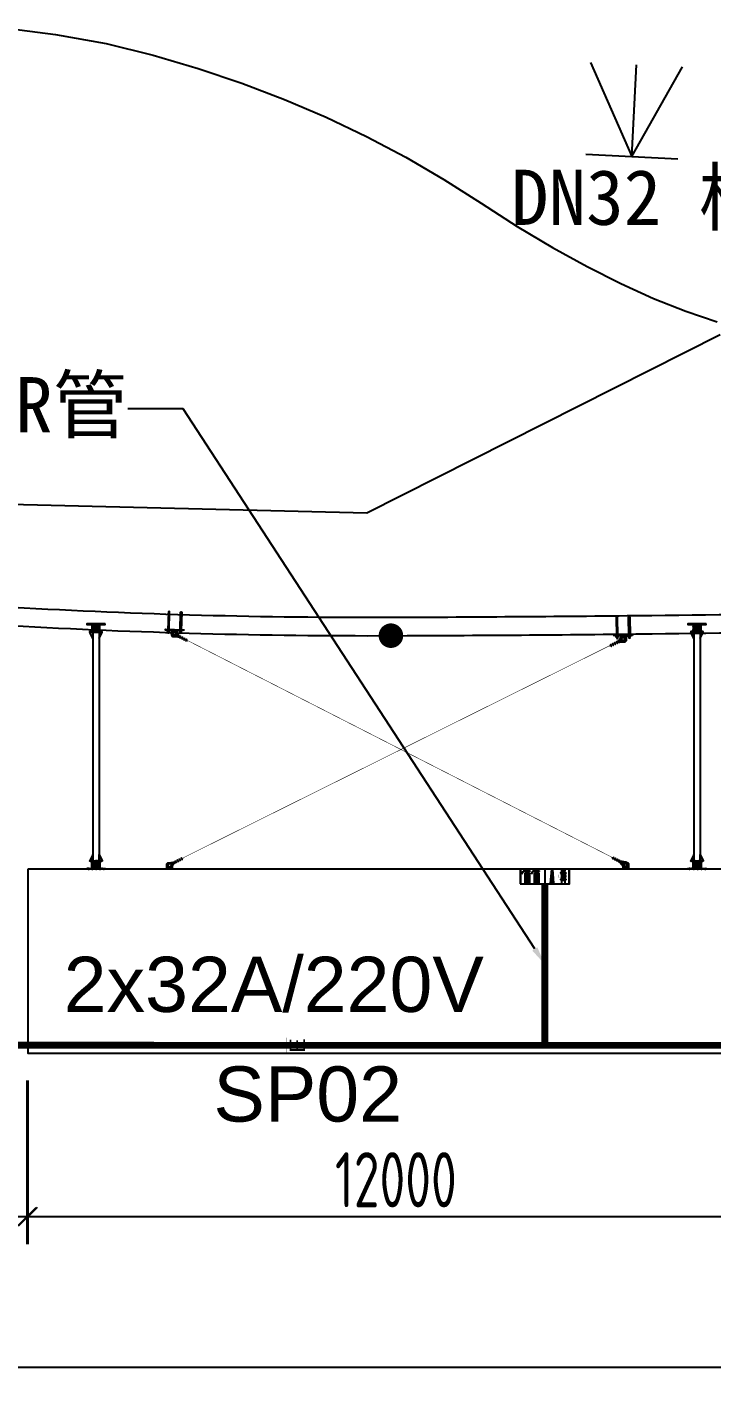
# Model space of a CAD drawing. Header units: millimetres. Extents: x 4 to 2106212, y -117026 to 198097.
# Drawn here: x 964373 to 975529, y -85319 to -63018 of the extents above; entities that cross this region are included whole.
import ezdxf
from ezdxf import colors
from ezdxf.entities.mleader import LeaderData, LeaderLine
from ezdxf.enums import TextEntityAlignment as Align
from ezdxf.math import Vec2, Vec3

# ---------------------------------------------------------------- set-up
doc = ezdxf.new("R2010")
doc.units = ezdxf.units.MM
for name, pattern in [('CENTER', [0.6, 0.375, -0.075, 0.075, -0.075]), ('DASHDOT2', [12.7, 6.35, -3.175, 0, -3.175]), ('DASHED2', [0.375, 0.25, -0.125])]:
    doc.linetypes.add(name, pattern=pattern)
for name, color, linetype in [('0 @ 1', 7, 'Continuous'), ('BS-Annectent', 115, 'Continuous'), ('HR-dimension', 9, 'Continuous'), ('HR-pontoon', 161, 'Continuous'), ('STEEL', 34, 'Continuous'), ('水电箱', 40, 'Continuous'), ('消防箱', 112, 'Continuous'), ('粗实线', 7, 'Continuous'), ('给水管', 80, 'Continuous')]:
    doc.layers.add(name, color=color, linetype=linetype)
doc.layers.add('扣板', color=7, linetype='Continuous', lineweight=9)
doc.layers.add('文本', color=3, linetype='Continuous', lineweight=13)
doc.styles.add('Arial', font='arial.ttf')
doc.styles.add('hztxt', font='ros1.shx', dxfattribs={"width": 0.8, "bigfont": 'hztxt.shx'})
doc.styles.get("Standard").update_dxf_attribs({"font": 'arial.ttf'})
doc.linetypes.add('10422', pattern='A,2,[150,AAA.SHX,S=1,R=0,X=0,Y=1],2,[177,AAA.SHX,S=1,R=0,X=0,Y=0.8],1e-09', length=4)
doc.linetypes.add('444', pattern='A,4.5,[145,AAA.SHX,S=1,R=0,X=0,Y=1],4.5,-0.5,[146,AAA.SHX,S=1,R=0,X=0,Y=0],-0.5', length=10)
doc.dimstyles.new('DIM-300', dxfattribs={"dimscale": 300, "dimtxt": 3, "dimasz": 1, "dimexe": 1.5, "dimexo": 1.5, "dimgap": 0.5, "dimtad": 1, "dimdec": 0, "dimzin": 0, "dimdsep": 46, "dimtxsty": 'hztxt', "dimblk": 'OBLIQUE', "dimcen": 0, "dimdle": 1.5, "dimclrd": 9, "dimclre": 9, "dimclrt": 6, "dimadec": 0, "dimazin": 0, "dimtfac": 1, "dimtdec": 0, "dimtix": 1, "dimtofl": 0, "dimtmove": 2, "dimatfit": 0, "dimfxl": 5, "dimtolj": 1, "dimtzin": 0, "dimarcsym": 0})
pattern_1 = [(40.81217054, (-573818.8873, 176698.6793), (-1.452584633, 1.682112997), []), (130.81217054, (-573818.8873, 176698.6793), (-4.5872822625, 1.911641361), [5.55625, -3.33375])]
pattern_2 = [(40.81217054, (-578777.1463, 176555.198), (-1.452584633, 1.682112997), []), (130.81217054, (-578777.1463, 176555.198), (-4.5872822625, 1.911641361), [5.55625, -3.33375])]
pattern_3 = [(225, (43212.285, 45564.743), (4.49012806, -4.49012806), []), (225, (43207.795, 45564.743), (4.49012806, -4.49012806), [7.9375, -1.5875, 0, -1.5875])]
pattern_4 = [(225, (-344287.005, -129412.7357), (4.49012806, -4.49012806), []), (225, (-344291.495, -129412.7357), (4.49012806, -4.49012806), [7.9375, -1.5875, 0, -1.5875])]

# ---------------------------------------------------------------- blocks, each defined once
blk = doc.blocks.new('_Oblique')
at = {"color": 0, "linetype": 'ByBlock', "lineweight": -2}
blk.add_line((-0.5, -0.5), (0.5, 0.5), dxfattribs=at)
blk = doc.blocks.new('*D2063')
at = {"color": 9, "lineweight": -2, "transparency": 16777216}
for p, q in [((954366, -80197), (954366, -82864)), ((964366, -80197), (964366, -82864)), ((953916, -82414), (964816, -82414))]:
    blk.add_line(p, q, dxfattribs=at)
at = {"layer": 'Defpoints', "color": 0, "transparency": 16777216}
for p in [(954366, -79747), (964366, -79747), (964366, -82414)]:
    blk.add_point(p, dxfattribs=at)
at = {"color": 9, "lineweight": -2, "transparency": 16777216, "xscale": 300, "yscale": 300, "zscale": 300, "rotation": 180}
blk.add_blockref('_Oblique', (954366, -82414), dxfattribs=at)
at = {"color": 9, "lineweight": -2, "transparency": 16777216, "xscale": 300, "yscale": 300, "zscale": 300}
blk.add_blockref('_Oblique', (964366, -82414), dxfattribs=at)
at = {"color": 6, "transparency": 16777216, "insert": (959366, -81814), "char_height": 900, "attachment_point": 5, "style": 'hztxt'}
blk.add_mtext('\\A1;10000', dxfattribs=at)
blk = doc.blocks.new('*D2064')
at = {"color": 9, "lineweight": -2, "transparency": 16777216}
for p, q in [((964381, -80197), (964381, -82864)), ((976381, -80197), (976381, -82864)), ((963931, -82414), (976831, -82414))]:
    blk.add_line(p, q, dxfattribs=at)
at = {"layer": 'Defpoints', "color": 0, "transparency": 16777216}
for p in [(964381, -79747), (976381, -79747), (976381, -82414)]:
    blk.add_point(p, dxfattribs=at)
at = {"color": 9, "lineweight": -2, "transparency": 16777216, "xscale": 300, "yscale": 300, "zscale": 300, "rotation": 180}
blk.add_blockref('_Oblique', (964381, -82414), dxfattribs=at)
at = {"color": 9, "lineweight": -2, "transparency": 16777216, "xscale": 300, "yscale": 300, "zscale": 300}
blk.add_blockref('_Oblique', (976381, -82414), dxfattribs=at)
at = {"color": 6, "transparency": 16777216, "insert": (970381, -81814), "char_height": 900, "attachment_point": 5, "style": 'hztxt'}
blk.add_mtext('\\A1;12000', dxfattribs=at)
blk = doc.blocks.new('*D2059')
at = {"color": 9, "lineweight": -2, "transparency": 16777216}
for p, q in [((918321, -80197), (918321, -85319)), ((988396, -80197), (988396, -85319)), ((917871, -84869), (988846, -84869))]:
    blk.add_line(p, q, dxfattribs=at)
at = {"layer": 'Defpoints', "color": 0, "transparency": 16777216}
for p in [(918321, -79747), (988396, -79747), (988396, -84869)]:
    blk.add_point(p, dxfattribs=at)
at = {"color": 9, "lineweight": -2, "transparency": 16777216, "xscale": 300, "yscale": 300, "zscale": 300, "rotation": 180}
blk.add_blockref('_Oblique', (918321, -84869), dxfattribs=at)
at = {"color": 9, "lineweight": -2, "transparency": 16777216, "xscale": 300, "yscale": 300, "zscale": 300}
blk.add_blockref('_Oblique', (988396, -84869), dxfattribs=at)
at = {"color": 6, "transparency": 16777216, "insert": (953358, -84269), "char_height": 900, "attachment_point": 5, "style": 'hztxt'}
blk.add_mtext('\\A1;70075', dxfattribs=at)
blk = doc.blocks.new('支座')
at = {"layer": '扣板', "color": 7}
blk.add_line((13512, 4747, 0), (13512, 5047, 0), dxfattribs=at)
at = {"layer": '扣板', "color": 7, "elevation": 0}
for points in [[(13512, 4747), (13512, 5047), (13520, 5047), (13520, 4747)], [(13600, 4947), (13620, 4927), (13620, 4867), (13600, 4847), (13520, 4847), (13520, 4947)], [(13560, 4932), (13520, 4932), (13520, 4922), (13560, 4922)], [(13560, 4862), (13520, 4862), (13520, 4872), (13560, 4872)]]:
    blk.add_lwpolyline(points, close=True, dxfattribs=at)
at = {"layer": '扣板', "color": 7}
blk.add_circle((13575, 4897, 0), 25, dxfattribs=at)
blk = doc.blocks.new('A$C97f6d51a')
at = {"color": 1, "linetype": 'DASHDOT2'}
blk.add_line((0, 313), (0, -47), dxfattribs=at)
at = {"layer": 'BS-Annectent'}
for p, q in [((-9, 282), (-9, 282)), ((-9, 281), (-9, 282)), ((-9, 282), (-9, 282)), ((-9, 279), (-8, 279)), ((-8, 278), (-9, 279)), ((-9, 279), (-8, 278)), ((-9, 275), (-7, 276)), ((-6, 274), (-9, 275)), ((-9, 275), (-7, 275)), ((-9, 272), (-6, 274)), ((-6, 270), (-9, 272)), ((-9, 272), (-4, 272)), ((-9, 269), (9, 268)), ((-9, 266), (9, 265)), ((-9, 263), (9, 262)), ((-9, 260), (9, 258)), ((-9, 257), (9, 255)), ((-9, 253), (9, 252)), ((-9, 250), (9, 249)), ((-9, 247), (9, 246)), ((-9, 244), (9, 243)), ((-9, 241), (9, 240)), ((-9, 238), (9, 236)), ((-9, 235), (9, 233)), ((-9, 231), (9, 230)), ((-9, 228), (9, 227)), ((-9, 225), (9, 224)), ((-6, 274), (-6, 274)), ((-6, 274), (-6, 274)), ((-6, 274), (-6, 274)), ((-6, 274), (-6, 274)), ((-6, 274), (-6, 274)), ((6, 270), (-6, 270)), ((4, 271), (9, 271)), ((6, 273), (5, 273)), ((6, 273), (5, 273)), ((6, 273), (9, 274)), ((6, 274), (9, 274)), ((9, 271), (6, 273)), ((6, 270), (9, 271)), ((7, 276), (9, 277)), ((9, 274), (7, 275)), ((9, 277), (8, 278)), ((8, 277), (9, 277)), ((9, 280), (9, 281)), ((9, 280), (9, 280)), ((9, 280), (9, 280)), ((-10, 6), (9, 4)), ((-10, 2), (-6, 4)), ((-6, 1), (-10, 2)), ((-10, 2), (9, 1)), ((-9, 222), (9, 221)), ((-9, 219), (9, 218)), ((-9, 216), (9, 215)), ((-9, 213), (9, 211)), ((-9, 209), (9, 208)), ((-9, 206), (9, 205)), ((-9, 203), (9, 202)), ((-9, 200), (9, 199)), ((-9, 197), (9, 196)), ((-9, 194), (9, 193)), ((-9, 191), (9, 189)), ((-9, 188), (9, 186)), ((-9, 184), (9, 183)), ((-9, 181), (9, 180)), ((-9, 178), (9, 177)), ((-9, 175), (9, 174)), ((-9, 172), (9, 171)), ((-9, 169), (9, 167)), ((-9, 166), (9, 164)), ((-9, 162), (9, 161)), ((-9, 159), (9, 158)), ((-9, 156), (9, 155)), ((-9, 153), (9, 152)), ((-9, 150), (9, 149)), ((-9, 147), (9, 146)), ((-9, 144), (9, 142)), ((-9, 140), (9, 139)), ((-9, 137), (9, 136)), ((-9, 134), (9, 133)), ((-9, 131), (9, 130)), ((-9, 128), (9, 127)), ((-9, 125), (9, 124)), ((-9, 122), (9, 120)), ((-9, 119), (9, 117)), ((-9, 115), (9, 114)), ((-9, 112), (9, 111)), ((-9, 109), (9, 108)), ((-9, 106), (9, 105)), ((-9, 103), (9, 102)), ((-9, 100), (9, 98)), ((-9, 97), (9, 95)), ((-9, 93), (9, 92)), ((-9, 90), (9, 89)), ((-9, 87), (9, 86)), ((-9, 84), (9, 83)), ((-9, 81), (9, 80)), ((-9, 78), (9, 76)), ((-9, 75), (9, 73)), ((-9, 71), (9, 70)), ((-9, 68), (9, 67)), ((-9, 65), (9, 64)), ((-9, 62), (9, 61)), ((-9, 59), (9, 58)), ((-9, 56), (9, 55)), ((-9, 53), (9, 51)), ((-9, 49), (9, 48)), ((-9, 46), (9, 45)), ((-9, 43), (9, 42)), ((-9, 40), (9, 39)), ((-9, 37), (9, 36)), ((-9, 34), (9, 33)), ((-9, 31), (9, 29)), ((-9, 28), (9, 26)), ((-9, 24), (9, 23)), ((-9, 21), (9, 20)), ((-9, 18), (9, 17)), ((-9, 15), (9, 14)), ((-9, 12), (9, 11)), ((-9, 9), (9, 7)), ((-8, 0), (-6, 1)), ((6, 147), (-6, 148)), ((6, 116), (-6, 117)), ((6, 3), (-6, 4)), ((2, 0), (-6, 1)), ((6, 147), (9, 149)), ((9, 1), (6, 3)), ((7, 0), (9, 1)), ((-16, -24), (-16, -11)), ((12, -9), (-12, -9)), ((12, -27), (-12, -27)), ((-9, -29), (-6, -28)), ((-6, -31), (-9, -29)), ((9, -30), (-9, -29)), ((-9, -32), (-6, -31)), ((-6, -34), (-9, -32)), ((9, -33), (-9, -32)), ((-9, -35), (-6, -34)), ((-6, -37), (-9, -35)), ((9, -37), (-9, -35)), ((-9, -38), (-6, -37)), ((-6, -40), (-9, -38)), ((9, -40), (-9, -38)), ((-8, -24), (-8, -11)), ((-6, -28), (-8, -27)), ((-7, -40), (-7, -43)), ((6, -29), (-6, -28)), ((6, -29), (-6, -28)), ((6, -32), (-6, -31)), ((6, -32), (-6, -31)), ((6, -35), (-6, -34)), ((6, -38), (-6, -37)), ((6, -38), (-6, -37)), ((6, -41), (-6, -40)), ((-5, -44), (5, -44)), ((-4, -40), (-4, -43)), ((-2, -9), (0, -4)), ((9, -27), (-1, -27)), ((0, -9), (2, -4)), ((4, -41), (4, -43)), ((6, -29), (9, -27)), ((9, -30), (6, -29)), ((6, -32), (9, -30)), ((9, -33), (6, -32)), ((6, -35), (9, -33)), ((9, -37), (6, -35)), ((6, -38), (9, -37)), ((9, -40), (6, -38)), ((6, -41), (9, -40)), ((7, -41), (7, -43)), ((8, -24), (8, -11)), ((9, -27), (8, -27)), ((16, -24), (16, -11))]:
    blk.add_line(p, q, dxfattribs=at)
blk.add_lwpolyline([(10, 0), (10, 300), (0, 306), (-10, 300), (-10, 0)], dxfattribs=at)
for points in [[(-19, -4), (-19, 0), (19, 0), (19, -4)], [(-15, -9), (15, -9), (15, -4), (-15, -4)]]:
    blk.add_lwpolyline(points, close=True, dxfattribs=at)
for points in [[(16, -11, 0.612824), (8, -11, 0.305874), (-8, -11, 0.612824), (-16, -11)], [(16, -24, -0.612824), (8, -24, -0.305874), (-8, -24, -0.612824), (-16, -24)], [(-7, -43, 0.516475), (-4, -43, 0.258238), (4, -43, 0.516475), (7, -43)]]:
    blk.add_lwpolyline(points, format="xyb", dxfattribs=at)
blk = doc.blocks.new('A$Ce460a15a')
at = {"layer": 'STEEL', "color": 22}
for points in [[(12, 150), (12, -150), (0, -150), (0, 150)], [(92, -50), (112, -30), (112, 30), (92, 50), (12, 50), (12, -50)], [(52, 35), (12, 35), (12, 25), (52, 25)], [(52, -35), (12, -35), (12, -25), (52, -25)]]:
    blk.add_lwpolyline(points, close=True, dxfattribs=at)
blk.add_circle((67, 0), 25, dxfattribs=at)
at = {"layer": 'HR-dimension', "xscale": -1, "rotation": 90}
blk.add_blockref('A$C97f6d51a', (12, 100), dxfattribs=at)
at = {"layer": 'HR-dimension', "rotation": 90.00000000000001}
blk.add_blockref('A$C97f6d51a', (12, -100), dxfattribs=at)
blk = doc.blocks.new('*U10')
at = {"color": 7, "linetype": 'Continuous', "lineweight": 15}
for p, q in [((-9, 9), (-10, 8)), ((-10, 8), (-10, 1)), ((-10, 1), (-9, 0)), ((-9, 9), (9, 9)), ((-9, 0), (9, 0)), ((-5, 8), (-5, 1)), ((5, 8), (5, 1)), ((10, 8), (9, 9)), ((9, 0), (10, 1)), ((10, 8), (10, 1))]:
    blk.add_line(p, q, dxfattribs=at)
for centre, start, end in [((0, -8), 72.4233, 107.5767), ((0, 17), 252.4233, 287.5767)]:
    blk.add_arc(centre, 17.2, start, end, dxfattribs=at)
for points, knots in [([(-10, 8), (-10, 9), (-9, 9), (-8, 9), (-7, 9), (-6, 9), (-6, 9), (-5, 8)], [0, 0, 0, 0, 0.264534, 0.399289, 0.53507, 0.765405, 1, 1, 1, 1]), ([(-5, 1), (-6, 1), (-6, 0), (-7, 0), (-8, 0), (-9, 0), (-10, 1), (-10, 1)], [0, 0, 0, 0, 0.264534, 0.399289, 0.53507, 0.765405, 1, 1, 1, 1]), ([(5, 8), (6, 9), (6, 9), (7, 9), (8, 9), (9, 9), (10, 9), (10, 8)], [0, 0, 0, 0, 0.264536, 0.399814, 0.535067, 0.765403, 1, 1, 1, 1]), ([(10, 1), (10, 1), (9, 0), (8, 0), (7, 0), (6, 0), (6, 1), (5, 1)], [0, 0, 0, 0, 0.264536, 0.399814, 0.535067, 0.765403, 1, 1, 1, 1])]:
    blk.add_open_spline(points, degree=3, knots=knots, dxfattribs=at)
blk = doc.blocks.new('A$C72EA2C7E')
blk.add_line((-8, -6), (8, -6))
at = {"color": 7, "linetype": 'Continuous', "lineweight": 15}
for p, q in [((-5, -40), (-5, -6)), ((-4, -41), (-5, -40)), ((5, -40), (-5, -40)), ((-4, -41), (5, -41)), ((5, -6), (5, -40)), ((5, -40), (5, -41))]:
    blk.add_line(p, q, dxfattribs=at)
at = {"color": 7, "linetype": 'Continuous', "lineweight": 0}
for p, q in [((-4, -41), (-4, -6)), ((5, -41), (5, -6))]:
    blk.add_line(p, q, dxfattribs=at)
blk.add_arc((0, -8), 8, 17.4862, 162.5138)
at = {"extrusion": (0, 0, -1), "xscale": 0.9999974999999999, "yscale": 0.9999974999999999, "zscale": -0.9999974999999999}
blk.add_blockref('*U10', (0, -39), dxfattribs=at)
blk = doc.blocks.new('*U1976')
h = blk.add_hatch(color=1)
h.dxf.hatch_style = 1
h.paths.add_polyline_path([(3382, 2191), (3473, 2218, 1.447528), (3428, 2281), (3373, 2204)])
h.paths.add_polyline_path([(3389, 2205), (3388, 2206), (3398, 2220), (3395, 2222), (3434, 2277, -1.452111), (3471, 2226), (3406, 2207), (3405, 2210)], flags=16)
h = blk.add_hatch()
h.set_pattern_fill('ANSI38', color=253, scale=0.7, angle=-4.1878)
h.set_pattern_definition(pattern_2)
h.paths.add_polyline_path([(3404, 2213), (3406, 2207), (3471, 2226, 1.452111), (3434, 2277), (3395, 2222), (3398, 2220), (3401, 2218), (3440, 2273, -1.452111), (3469, 2232)])
h = blk.add_hatch(color=1)
h.dxf.hatch_style = 1
h.paths.add_polyline_path([(-3373, -2204), (-3429, -2283, -1.406258), (-3473, -2218), (-3382, -2191)])
h.paths.add_polyline_path([(-3405, -2210), (-3406, -2207), (-3471, -2226, 1.406258), (-3435, -2278), (-3395, -2222), (-3388, -2205)], flags=16)
h = blk.add_hatch()
h.set_pattern_fill('ANSI38', color=253, scale=0.7, angle=-4.1878)
h.set_pattern_definition(pattern_1)
h.paths.add_polyline_path([(-3401, -2218), (-3395, -2222), (-3434, -2277, -1.452111), (-3471, -2226), (-3406, -2207), (-3405, -2210), (-3404, -2213), (-3469, -2232, 1.452111), (-3440, -2273)])
at = {"color": 1, "linetype": 'DASHED2'}
blk.add_line((3483, 2289), (3493, 2274), dxfattribs=at)
blk.add_line((3379, 2205), (3379, 2195))
at = {"color": 1}
for points in [[(3382, 2191), (3473, 2218, 1.447528), (3428, 2281), (3373, 2204)], [(3398, 2220), (3388, 2206), (3389, 2205), (3405, 2210), (3406, 2207), (3471, 2226, 1.452111), (3434, 2277), (3395, 2222)], [(-3373, -2204), (-3428, -2281, -1.447528), (-3473, -2218), (-3382, -2191)], [(-3405, -2210), (-3389, -2205), (-3388, -2206), (-3398, -2220), (-3395, -2222), (-3434, -2277, -1.452111), (-3471, -2226), (-3406, -2207)]]:
    blk.add_lwpolyline(points, format="xyb", close=True, dxfattribs=at)
for points in [[(3379, 2195), (3472, 2222, 1.449849), (3431, 2279), (3379, 2205)], [(3406, 2207), (3471, 2226, 1.452111), (3434, 2277), (3395, 2222)], [(3406, 2207), (3471, 2226, 1.452111), (3434, 2277), (3395, 2222)], [(-3376, -2200), (-3431, -2279, -1.449849), (-3472, -2222), (-3384, -2197)], [(-3395, -2222), (-3434, -2277, -1.452111), (-3471, -2226), (-3406, -2207)], [(-3395, -2222), (-3434, -2277, -1.452111), (-3471, -2226), (-3406, -2207)]]:
    blk.add_lwpolyline(points, format="xyb")
for points in [[(3401, 2218), (3440, 2273, -1.452111), (3469, 2232), (3404, 2213), (3406, 2207), (3471, 2226, 1.452111), (3434, 2277), (3395, 2222)], [(-3404, -2213), (-3469, -2232, 1.452111), (-3440, -2273), (-3401, -2218), (-3395, -2222), (-3434, -2277, -1.452111), (-3471, -2226), (-3406, -2207)]]:
    blk.add_lwpolyline(points, format="xyb", close=True)
at = {"color": 252}
for points in [[(3401, 2218), (3440, 2273, -1.452111), (3469, 2232), (3404, 2213), (3406, 2207), (3471, 2226, 1.452111), (3434, 2277), (3395, 2222)], [(-3404, -2213), (-3469, -2232, 1.452111), (-3440, -2273), (-3401, -2218), (-3395, -2222), (-3434, -2277, -1.452111), (-3471, -2226), (-3406, -2207)]]:
    blk.add_lwpolyline(points, format="xyb", close=True, dxfattribs=at)
at = {"color": 1, "const_width": 8.4}
for points in [[(3380, 2206), (-3393, -2203)], [(3386, 2200), (3251, 2112)], [(-3388, -2209), (-3246, -2117)]]:
    blk.add_lwpolyline(points, dxfattribs=at)
at = {"xscale": 0.6999999999999998, "yscale": 0.6999999999999998, "zscale": 0.6999999999999998, "rotation": 213.1298866380289}
for p in [(3284, 2123), (3315, 2143), (3345, 2163), (3376, 2183), (-3360, -2201), (-3329, -2181), (-3299, -2161), (-3267, -2141)]:
    blk.add_blockref('A$C72EA2C7E', p, dxfattribs=at)
blk = doc.blocks.new('*U1977')
at = {"color": 0, "linetype": 'ByBlock', "lineweight": -2, "transparency": 16777216}
blk.add_blockref('*U1976', (0, 0), dxfattribs=at)
blk = doc.blocks.new('*U1988')
h = blk.add_hatch(color=1)
h.dxf.hatch_style = 1
h.paths.add_polyline_path([(3382, 2191), (3473, 2218, 1.447528), (3428, 2281), (3373, 2204)])
h.paths.add_polyline_path([(3389, 2205), (3388, 2206), (3398, 2220), (3395, 2222), (3434, 2277, -1.452111), (3471, 2226), (3406, 2207), (3405, 2210)], flags=16)
h = blk.add_hatch()
h.set_pattern_fill('ANSI38', color=253, scale=0.7, angle=-4.1878)
h.set_pattern_definition(pattern_2)
h.paths.add_polyline_path([(3404, 2213), (3406, 2207), (3471, 2226, 1.452111), (3434, 2277), (3395, 2222), (3398, 2220), (3401, 2218), (3440, 2273, -1.452111), (3469, 2232)])
h = blk.add_hatch(color=1)
h.dxf.hatch_style = 1
h.paths.add_polyline_path([(-3373, -2204), (-3429, -2283, -1.406258), (-3473, -2218), (-3382, -2191)])
h.paths.add_polyline_path([(-3405, -2210), (-3406, -2207), (-3471, -2226, 1.406258), (-3435, -2278), (-3395, -2222), (-3388, -2205)], flags=16)
h = blk.add_hatch()
h.set_pattern_fill('ANSI38', color=253, scale=0.7, angle=-4.1878)
h.set_pattern_definition(pattern_1)
h.paths.add_polyline_path([(-3401, -2218), (-3395, -2222), (-3434, -2277, -1.452111), (-3471, -2226), (-3406, -2207), (-3405, -2210), (-3404, -2213), (-3469, -2232, 1.452111), (-3440, -2273)])
at = {"color": 1, "linetype": 'DASHED2'}
blk.add_line((3483, 2289), (3493, 2274), dxfattribs=at)
blk.add_line((3379, 2205), (3379, 2195))
at = {"color": 1}
for points in [[(3382, 2191), (3473, 2218, 1.447528), (3428, 2281), (3373, 2204)], [(3398, 2220), (3388, 2206), (3389, 2205), (3405, 2210), (3406, 2207), (3471, 2226, 1.452111), (3434, 2277), (3395, 2222)], [(-3373, -2204), (-3428, -2281, -1.447528), (-3473, -2218), (-3382, -2191)], [(-3405, -2210), (-3389, -2205), (-3388, -2206), (-3398, -2220), (-3395, -2222), (-3434, -2277, -1.452111), (-3471, -2226), (-3406, -2207)]]:
    blk.add_lwpolyline(points, format="xyb", close=True, dxfattribs=at)
for points in [[(3379, 2195), (3472, 2222, 1.449849), (3431, 2279), (3379, 2205)], [(3406, 2207), (3471, 2226, 1.452111), (3434, 2277), (3395, 2222)], [(3406, 2207), (3471, 2226, 1.452111), (3434, 2277), (3395, 2222)], [(-3376, -2200), (-3431, -2279, -1.449849), (-3472, -2222), (-3384, -2197)], [(-3395, -2222), (-3434, -2277, -1.452111), (-3471, -2226), (-3406, -2207)], [(-3395, -2222), (-3434, -2277, -1.452111), (-3471, -2226), (-3406, -2207)]]:
    blk.add_lwpolyline(points, format="xyb")
for points in [[(3401, 2218), (3440, 2273, -1.452111), (3469, 2232), (3404, 2213), (3406, 2207), (3471, 2226, 1.452111), (3434, 2277), (3395, 2222)], [(-3404, -2213), (-3469, -2232, 1.452111), (-3440, -2273), (-3401, -2218), (-3395, -2222), (-3434, -2277, -1.452111), (-3471, -2226), (-3406, -2207)]]:
    blk.add_lwpolyline(points, format="xyb", close=True)
at = {"color": 252}
for points in [[(3401, 2218), (3440, 2273, -1.452111), (3469, 2232), (3404, 2213), (3406, 2207), (3471, 2226, 1.452111), (3434, 2277), (3395, 2222)], [(-3404, -2213), (-3469, -2232, 1.452111), (-3440, -2273), (-3401, -2218), (-3395, -2222), (-3434, -2277, -1.452111), (-3471, -2226), (-3406, -2207)]]:
    blk.add_lwpolyline(points, format="xyb", close=True, dxfattribs=at)
at = {"color": 1, "const_width": 8.4}
for points in [[(3380, 2206), (-3393, -2203)], [(3386, 2200), (3251, 2112)], [(-3388, -2209), (-3246, -2117)]]:
    blk.add_lwpolyline(points, dxfattribs=at)
at = {"xscale": 0.6999999999999998, "yscale": 0.6999999999999998, "zscale": 0.6999999999999998, "rotation": 213.1298866380289}
for p in [(3284, 2123), (3315, 2143), (3345, 2163), (3376, 2183), (-3360, -2201), (-3329, -2181), (-3299, -2161), (-3267, -2141)]:
    blk.add_blockref('A$C72EA2C7E', p, dxfattribs=at)
blk = doc.blocks.new('*U1989')
at = {"color": 0, "linetype": 'ByBlock', "lineweight": -2, "transparency": 16777216}
blk.add_blockref('*U1988', (0, 0), dxfattribs=at)
blk = doc.blocks.new('*U2001')
h = blk.add_hatch()
h.set_pattern_fill('ANSI35', color=4, angle=180)
h.set_pattern_definition(pattern_3)
h.paths.add_polyline_path([(24, -89), (36, -89), (36, -67), (24, -67)])
h.paths.add_polyline_path([(24, -31), (36, -31), (36, 11), (24, 11)])
h.paths.add_polyline_path([(-100, 11), (100, 11), (100, 21), (-100, 21)])
h.paths.add_polyline_path([(-36, -31), (-24, -31), (-24, 11), (-36, 11)])
h.paths.add_polyline_path([(-36, -89), (-24, -89), (-24, -67), (-36, -67)])
h = blk.add_hatch()
h.set_pattern_fill('ANSI35', color=4, angle=180)
h.set_pattern_definition(pattern_4)
h.paths.add_polyline_path([(-129, -116), (-150, -116), (-150, -104), (-129, -104)])
h.paths.add_polyline_path([(111, -116), (-111, -116), (-111, -104), (111, -104)])
h.paths.add_polyline_path([(150, -116), (129, -116), (129, -104), (150, -104)])
h.paths.add_polyline_path([(66, -104), (54, -104), (54, -67), (66, -67)])
h.paths.add_polyline_path([(66, -31), (54, -31), (54, -4), (66, -4)])
h.paths.add_polyline_path([(6, -31), (-6, -31), (-6, -4), (6, -4)])
h.paths.add_polyline_path([(6, -104), (-6, -104), (-6, -67), (6, -67)])
h.paths.add_polyline_path([(-54, -104), (-66, -104), (-66, -67), (-54, -67)])
h.paths.add_polyline_path([(-54, -31), (-66, -31), (-66, -4), (-54, -4)])
at = {"color": 4}
for points in [[(100, 11), (-100, 11), (-100, 21), (100, 21), (100, 11)], [(-36, -89), (-36, 11), (-24, 11), (-24, -89), (-36, -89)], [(24, -89), (24, 11), (36, 11), (36, -89), (24, -89)], [(150, -116), (-150, -116), (-150, -104), (150, -104), (150, -116)], [(-66, -104), (-66, -4), (-54, -4), (-54, -104), (-66, -104)], [(-6, -104), (-6, -4), (6, -4), (6, -104), (-6, -104)], [(54, -104), (54, -4), (66, -4), (66, -104), (54, -104)]]:
    blk.add_lwpolyline(points, dxfattribs=at)
at = {"layer": 'Defpoints', "color": 4}
for points in [[(-100, 21), (-50, 21), (-50, 121), (-100, 21)], [(100, 21), (50, 21), (50, 121), (100, 21)]]:
    blk.add_lwpolyline(points, dxfattribs=at)
at = {"layer": 'Defpoints', "color": 4, "linetype": 'CENTER', "ltscale": 2}
for points in [[(-129, -116), (-111, -116), (-111, -104), (-129, -104)], [(-66, -31), (-54, -31), (-54, -67), (-66, -67)], [(-36, -31), (-24, -31), (-24, -67), (-36, -67)], [(-6, -31), (6, -31), (6, -67), (-6, -67)], [(24, -31), (36, -31), (36, -67), (24, -67)], [(54, -31), (66, -31), (66, -67), (54, -67)], [(129, -116), (111, -116), (111, -104), (129, -104)]]:
    blk.add_lwpolyline(points, close=True, dxfattribs=at)
for points in [[(-120, -99), (-120, -111), (-120, -121)], [(-66, -49), (66, -49)], [(-66, -49), (66, -49)], [(120, -99), (120, -111), (120, -121)]]:
    blk.add_lwpolyline(points, dxfattribs=at)
blk = doc.blocks.new('*U1998')
at = {"layer": '粗实线', "color": 0, "linetype": 'ByBlock', "lineweight": -2, "transparency": 16777216}
blk.add_blockref('*U2001', (0, 0), dxfattribs=at)
blk = doc.blocks.new('*U1999')
h = blk.add_hatch()
h.set_pattern_fill('ANSI35', color=4, angle=180)
h.set_pattern_definition(pattern_3)
h.paths.add_polyline_path([(24, -89), (36, -89), (36, -67), (24, -67)])
h.paths.add_polyline_path([(24, -31), (36, -31), (36, 11), (24, 11)])
h.paths.add_polyline_path([(-100, 11), (100, 11), (100, 21), (-100, 21)])
h.paths.add_polyline_path([(-36, -31), (-24, -31), (-24, 11), (-36, 11)])
h.paths.add_polyline_path([(-36, -89), (-24, -89), (-24, -67), (-36, -67)])
h = blk.add_hatch()
h.set_pattern_fill('ANSI35', color=4, angle=180)
h.set_pattern_definition(pattern_4)
h.paths.add_polyline_path([(-129, -116), (-150, -116), (-150, -104), (-129, -104)])
h.paths.add_polyline_path([(111, -116), (-111, -116), (-111, -104), (111, -104)])
h.paths.add_polyline_path([(150, -116), (129, -116), (129, -104), (150, -104)])
h.paths.add_polyline_path([(66, -104), (54, -104), (54, -67), (66, -67)])
h.paths.add_polyline_path([(66, -31), (54, -31), (54, -4), (66, -4)])
h.paths.add_polyline_path([(6, -31), (-6, -31), (-6, -4), (6, -4)])
h.paths.add_polyline_path([(6, -104), (-6, -104), (-6, -67), (6, -67)])
h.paths.add_polyline_path([(-54, -104), (-66, -104), (-66, -67), (-54, -67)])
h.paths.add_polyline_path([(-54, -31), (-66, -31), (-66, -4), (-54, -4)])
at = {"color": 4}
for points in [[(100, 11), (-100, 11), (-100, 21), (100, 21), (100, 11)], [(-36, -89), (-36, 11), (-24, 11), (-24, -89), (-36, -89)], [(24, -89), (24, 11), (36, 11), (36, -89), (24, -89)], [(150, -116), (-150, -116), (-150, -104), (150, -104), (150, -116)], [(-66, -104), (-66, -4), (-54, -4), (-54, -104), (-66, -104)], [(-6, -104), (-6, -4), (6, -4), (6, -104), (-6, -104)], [(54, -104), (54, -4), (66, -4), (66, -104), (54, -104)]]:
    blk.add_lwpolyline(points, dxfattribs=at)
at = {"layer": 'Defpoints', "color": 4}
for points in [[(-100, 21), (-50, 21), (-50, 121), (-100, 21)], [(100, 21), (50, 21), (50, 121), (100, 21)]]:
    blk.add_lwpolyline(points, dxfattribs=at)
at = {"layer": 'Defpoints', "color": 4, "linetype": 'CENTER', "ltscale": 2}
for points in [[(-129, -116), (-111, -116), (-111, -104), (-129, -104)], [(-66, -31), (-54, -31), (-54, -67), (-66, -67)], [(-36, -31), (-24, -31), (-24, -67), (-36, -67)], [(-6, -31), (6, -31), (6, -67), (-6, -67)], [(24, -31), (36, -31), (36, -67), (24, -67)], [(54, -31), (66, -31), (66, -67), (54, -67)], [(129, -116), (111, -116), (111, -104), (129, -104)]]:
    blk.add_lwpolyline(points, close=True, dxfattribs=at)
for points in [[(-120, -99), (-120, -111), (-120, -121)], [(-66, -49), (66, -49)], [(-66, -49), (66, -49)], [(120, -99), (120, -111), (120, -121)]]:
    blk.add_lwpolyline(points, dxfattribs=at)
blk = doc.blocks.new('*U2000')
at = {"layer": '粗实线', "color": 0, "linetype": 'ByBlock', "lineweight": -2, "transparency": 16777216}
blk.add_blockref('*U1999', (0, 0), dxfattribs=at)
blk = doc.blocks.new('*U1973')
at = {"layer": '粗实线', "color": 4}
for points in [[(-50, 1863), (-50, -1863)], [(50, 1863), (50, -1863)]]:
    blk.add_lwpolyline(points, dxfattribs=at)
at = {"layer": '粗实线', "color": 4, "xscale": -1, "rotation": 179.9999997006857}
blk.add_blockref('*U2000', (0, 1884), dxfattribs=at)
at = {"layer": '粗实线', "color": 4, "rotation": 359.9999997006856}
blk.add_blockref('*U1998', (0, -1884), dxfattribs=at)
blk = doc.blocks.new('*U1974')
at = {"color": 0, "linetype": 'ByBlock', "lineweight": -2, "transparency": 16777216}
for p in [(0, 0), (9800, 0), (19600, 0), (29400, 0)]:
    blk.add_blockref('*U1973', p, dxfattribs=at)
blk = doc.blocks.new('jytkjyk')
at = {"layer": '粗实线', "color": 252, "linetype": 'Continuous'}
for p, q in [((500069, 140534, 13000), (500952, 140420, 13000)), ((500952, 140420, 13000), (501777, 140269, 13000)), ((501777, 140269, 13000), (502546, 140082, 13000)), ((502546, 140082, 13000), (503278, 139864, 13000)), ((503278, 139864, 13000), (503991, 139622, 13000)), ((503991, 139622, 13000), (504687, 139357, 13000)), ((504687, 139357, 13000), (505364, 139067, 13000)), ((505364, 139067, 13000), (506022, 138753, 13000)), ((506022, 138753, 13000), (506663, 138416, 13000)), ((506663, 138416, 13000), (507285, 138054, 13000)), ((507285, 138054, 13000), (507890, 137668, 13000)), ((507890, 137668, 13000), (508478, 137288, 13000)), ((508478, 137288, 13000), (509054, 136942, 13000)), ((509054, 136942, 13000), (509617, 136631, 13000)), ((509617, 136631, 13000), (510166, 136354, 13000)), ((510166, 136354, 13000), (510703, 136111, 13000)), ((510703, 136111, 13000), (511226, 135903, 13000)), ((511226, 135903, 13000), (511737, 135729, 13000))]:
    blk.add_line(p, q, dxfattribs=at)
at = {"layer": '粗实线', "color": 252}
for p, q in [((509674, 139962, 100000), (510349, 138427, 100000)), ((510349, 138427, 100000), (510423, 139925, 100000)), ((510349, 138427, 100000), (511172, 139888, 100000)), ((509600, 138464, 100000), (511098, 138390, 100000)), ((506025, 132614), (511789, 135526)), ((494732, 132890), (506025, 132614))]:
    blk.add_line(p, q, dxfattribs=at)
at = {"layer": '粗实线', "color": 252, "linetype": 'Continuous', "const_width": 200, "elevation": 12270, "flags": 128}
blk.add_lwpolyline([(506320, 130617, 1), (506520, 130607, 1)], format="xyb", close=True, dxfattribs=at)
at = {"layer": '粗实线', "color": 252, "linetype": '444'}
for centre, radius, start, end in [((506040, 232273), 101361, 266.72349, 270.21408), ((504192, 726810), 595902, 270.214077, 270.623174), ((506257, 536984), 406065, 270.62317, 271.1187)]:
    blk.add_arc(centre, radius, start, end, dxfattribs=at)
at = {"layer": '粗实线', "color": 252, "linetype": '10422'}
for centre, radius, start, end in [((506040, 232273), 101661, 266.72349, 270.21408), ((506257, 536984), 406365, 270.62317, 271.1187), ((504192, 726810), 596203, 270.214077, 270.623174)]:
    blk.add_arc(centre, radius, start, end, dxfattribs=at)
at = {"rotation": 353.3897754747221}
blk.add_blockref('*U1977', (506507, 128712), dxfattribs=at)
at = {"xscale": -1, "rotation": 5.996360257746147}
blk.add_blockref('*U1989', (506566, 128759), dxfattribs=at)
blk.add_blockref('*U1974', (482011, 128805))
at = {"layer": '0 @ 1', "rotation": 89.99999970068562}
for p in [(507708, 113293, 0), (515148, 113293, 0)]:
    blk.add_blockref('支座', p, dxfattribs=at)
at = {"layer": 'HR-dimension'}
for p, rotation in [((502893, 130711), 268.2457917053568), ((510208, 130625), 270.986401448292)]:
    blk.add_blockref('A$Ce460a15a', p, dxfattribs=dict(at, rotation=rotation))
blk = doc.blocks.new('水电箱A')
at = {"layer": '水电箱', "color": 2, "const_width": 3}
blk.add_lwpolyline([(-30, 210), (270, 210), (270, -210), (-30, -210)], close=True, dxfattribs=at)
at = {"layer": '水电箱', "color": 2}
blk.add_text('E', height=300, dxfattribs=at).set_placement((-24, -153))
blk = doc.blocks.new('*U2066')
at = {"layer": '水电箱'}
h = blk.add_hatch(dxfattribs=at)
h.set_pattern_fill('ANSI31', color=5, scale=96.6791, angle=50.4742, style=0)
h.set_pattern_definition([(44.999999, (-1654.6997, -1774.5766), (-0.34181224, 0.34181223), [])])
h.paths.add_polyline_path([(328, 70), (328, 85), (301, 85), (301, 70)])
h.paths.add_polyline_path([(301, 70), (301, 85), (274, 85), (274, 70)])
at = {"layer": '消防箱', "extrusion": (-6.66979e-17, -1.24072e-06, 1)}
h = blk.add_hatch(color=240, dxfattribs=at)
h.dxf.hatch_style = 1
edge = h.paths.add_edge_path()
edge.add_line((-331, 80), (-300, 80))
edge.add_line((-300, 80), (-300, 92))
edge.add_line((-300, 92), (-331, 92))
edge.add_ellipse((-322, 36), major_axis=(0, 56.9), ratio=0.999994, start_angle=9.5957, end_angle=90.002)
edge.add_ellipse((-297, -4), major_axis=(0, 90.8), ratio=0.999994, start_angle=22.0899, end_angle=63.8382, ccw=False)
h.paths.add_polyline_path([(-276, 108), (-300, 108), (-300, 92), (-276, 92)])
h.paths.add_polyline_path([(-276, 92), (-300, 92), (-300, 80), (-276, 80)])
h.paths.add_polyline_path([(-241, 92), (-276, 92), (-276, 80), (-241, 80)])
h.paths.add_polyline_path([(-276, 80), (-300, 80), (-300, 55), (-276, 55)])
h.paths.add_polyline_path([(-253, 55), (-323, 55), (-323, -102), (-253, -102)])
h = blk.add_hatch(color=240, dxfattribs=at)
h.dxf.hatch_style = 1
edge = h.paths.add_edge_path()
edge.add_line((-176, 80), (-144, 80))
edge.add_line((-144, 80), (-144, 92))
edge.add_line((-144, 92), (-176, 92))
edge.add_ellipse((-166, 36), major_axis=(0, 56.9), ratio=0.999994, start_angle=9.5957, end_angle=90.002)
edge.add_ellipse((-142, -4), major_axis=(0, 90.8), ratio=0.999994, start_angle=22.0899, end_angle=63.8382, ccw=False)
h.paths.add_polyline_path([(-120, 108), (-144, 108), (-144, 92), (-120, 92)])
h.paths.add_polyline_path([(-120, 92), (-144, 92), (-144, 80), (-120, 80)])
h.paths.add_polyline_path([(-85, 92), (-120, 92), (-120, 80), (-85, 80)])
h.paths.add_polyline_path([(-120, 80), (-144, 80), (-144, 55), (-120, 55)])
h.paths.add_polyline_path([(-97, 55), (-167, 55), (-167, -102), (-97, -102)])
for p, q in [((106, 116, 0), (89, -116, 0)), ((126, 116, 0), (106, 116, 0)), ((116, 116, 0), (116, -116, 0)), ((126, 116, 0), (143, -116, 0)), ((143, -116, 0), (89, -116, 0))]:
    blk.add_line(p, q)
at = {"layer": '水电箱', "color": 5}
for p, q in [((258, 66, 0), (258, 58, 0)), ((258, 66, 0), (343, 66, 0)), ((258, 58, 0), (343, 58, 0)), ((258, 57, 0), (258, 49, 0)), ((258, 57, 0), (343, 57, 0)), ((258, 49, 0), (343, 49, 0)), ((259, 57, 0), (259, 58, 0)), ((274, 70, 0), (271, 66, 0)), ((271, 49, 0), (271, -44, 0)), ((271, 3, 0), (331, 3, 0)), ((274, 101, 0), (274, 84, 0)), ((274, 101, 0), (328, 101, 0)), ((274, 85, 0), (274, 70, 0)), ((274, 85, 0), (328, 85, 0)), ((274, 70, 0), (328, 70, 0)), ((328, 101, 0), (328, 84, 0)), ((331, 49, 0), (331, -44, 0)), ((342, 57, 0), (342, 58, 0)), ((343, 66, 0), (343, 58, 0)), ((343, 57, 0), (343, 49, 0)), ((258, -44, 0), (258, -51, 0)), ((258, -44, 0), (343, -44, 0)), ((258, -51, 0), (343, -51, 0)), ((258, -53, 0), (343, -53, 0)), ((258, -53, 0), (258, -61, 0)), ((258, -61, 0), (343, -61, 0)), ((259, -53, 0), (259, -51, 0)), ((274, -65, 0), (271, -61, 0)), ((274, -65, 0), (274, -106, 0)), ((328, -65, 0), (274, -65, 0)), ((328, -65, 0), (331, -61, 0)), ((328, -65, 0), (328, -106, 0)), ((342, -53, 0), (342, -51, 0)), ((343, -44, 0), (343, -51, 0)), ((343, -53, 0), (343, -61, 0))]:
    blk.add_line(p, q, dxfattribs=at)
at = {"layer": '水电箱', "color": 5, "const_width": 2.47, "elevation": 0}
for points in [[(228, 29), (228, -21)], [(230, 27), (230, -22)], [(265, 49), (263, 39)], [(337, 49), (338, 39)], [(264, -34), (264, -44)], [(274, -106), (328, -106)], [(338, -34), (338, -44)]]:
    blk.add_lwpolyline(points, dxfattribs=at)
for points in [[(234, 23, 0.227002), (260, 35, 0.227002)], [(264, 40, 0.026876), (260, 35, 0.026876)], [(338, -34, 0.414214), (338, 40, 0.414214)], [(260, -30, 0.227002), (234, -18, 0.227002)], [(260, -30, 0.026876), (264, -34, 0.026876)]]:
    blk.add_lwpolyline(points, format="xyb", dxfattribs=at)
for points in [[(277, 3, 1), (324, 3, 1)], [(285, 3, 1), (316, 3, 1)]]:
    blk.add_lwpolyline(points, format="xyb", close=True, dxfattribs=at)
at = {"layer": '水电箱', "color": 5}
for radius in [23.7, 15.2]:
    blk.add_circle((301, 3, 0), radius, dxfattribs=at)
blk.add_arc((301, 99, 0), 8.31, 13.4877, 166.5123, dxfattribs=at)
for p in [(259, 58, 0), (259, 58, 0), (301, 107, 0), (259, -52, 0), (259, -52, 0)]:
    blk.add_point(p, dxfattribs=at)
at = {"layer": '消防箱', "color": 240, "extrusion": (-6.66979e-17, -1.24072e-06, 1)}
for p, q in [((-331, 92, 0), (-241, 92, 0)), ((-331, 80, 0), (-241, 80, 0)), ((-323, 55, 0), (-253, 55, 0)), ((-323, -102, 0), (-323, 55, 0)), ((-300, 55, 0), (-300, 108, 0)), ((-276, 108, 0), (-300, 108, 0)), ((-276, 55, 0), (-276, 108, 0)), ((-253, 55, 0), (-253, -102, 0)), ((-241, 80, 0), (-241, 92, 0)), ((-176, 92, 0), (-85, 92, 0)), ((-176, 80, 0), (-85, 80, 0)), ((-167, 55, 0), (-97, 55, 0)), ((-167, -102, 0), (-167, 55, 0)), ((-144, 55, 0), (-144, 108, 0)), ((-120, 108, 0), (-144, 108, 0)), ((-120, 55, 0), (-120, 108, 0)), ((-97, 55, 0), (-97, -102, 0)), ((-85, 80, 0), (-85, 92, 0)), ((-253, -102, 0), (-323, -102, 0)), ((-97, -102, 0), (-167, -102, 0))]:
    blk.add_line(p, q, dxfattribs=at)
at = {"layer": '消防箱', "color": 0, "extrusion": (-6.66979e-17, -1.24072e-06, 1), "elevation": 0}
for points in [[(-400, -120), (400, -120), (400, 120), (-400, 120)], [(-398, -118), (398, -118), (398, 118), (-398, 118)]]:
    blk.add_lwpolyline(points, close=True, dxfattribs=at)
at = {"layer": '消防箱', "color": 1, "extrusion": (-6.66979e-17, -1.24072e-06, 1), "elevation": 0}
blk.add_lwpolyline([(0, 120), (0, -120)], dxfattribs=at)
at = {"layer": '消防箱', "color": 240, "extrusion": (-6.66979e-17, -1.24072e-06, 1)}
for centre, major_axis, start_param, end_param in [((-322, 36, 0), (0, 56.9, 0), 0.167476, 1.570832), ((-297, -4, 0), (0, 90.8, 0), 0.385541, 1.114187), ((-166, 36, 0), (0, 56.9, 0), 0.167476, 1.570832), ((-142, -4, 0), (0, 90.8, 0), 0.385541, 1.114187)]:
    blk.add_ellipse(centre, major_axis=major_axis, ratio=0.999994, start_param=start_param, end_param=end_param, dxfattribs=at)
blk = doc.blocks.new('*U2067')
at = {"color": 0, "linetype": 'ByBlock', "lineweight": -2, "transparency": 16777216}
blk.add_blockref('*U2066', (35000, 0), dxfattribs=at)

msp = doc.modelspace()

# ---------------------------------------------------------------- linework, layer by layer
at = {"layer": 'HR-pontoon'}
msp.add_lwpolyline([(964380.5315, -76746.8331), (964380.5315, -79746.8331), (976380.5315, -79746.8332), (976380.5315, -76746.8332)], close=True, dxfattribs=at)
at = {"layer": '给水管', "color": 4, "lineweight": -3, "const_width": 110, "elevation": -0.0003}
msp.add_lwpolyline([(972809.6688, -76986.8029), (972809.6688, -79614.7499)], dxfattribs=at)
at = {"layer": '给水管', "color": 4, "lineweight": -3, "const_width": 110}
msp.add_lwpolyline([(984702.5636, -79621.9975), (931456.4018, -79614.7497)], dxfattribs=at)

# ---------------------------------------------------------------- block references
for name, p in [('jytkjyk', (463880.0711, -203551.8445)), ('*U2067', (937809.7688, -76866.8181, -0.0001))]:
    msp.add_blockref(name, p)
at = {"layer": '水电箱', "xscale": 0.8322380112224056, "yscale": 0.8322380112224056, "zscale": 0.8322380112224056, "rotation": 89.99999970068552}
msp.add_blockref('水电箱A', (968773.6845, -79721.866), dxfattribs=at)

# ---------------------------------------------------------------- texts
at = {"layer": '文本', "color": 7, "style": 'Arial'}
for s, p in [('2x32A/220V', (964964.9726, -78627.0058)), ('SP02', (967406.3689, -80415.2453))]:
    msp.add_text(s, height=900, dxfattribs=at).set_placement(p, align=Align.MIDDLE_LEFT)

# ---------------------------------------------------------------- dimensions: what is measured, and where the dimension line sits
for base, p1, p2, picture, middle in [((988395.5307, -84869.1895), (918320.5313, -79746.8331), (988395.5307, -79746.8329), '*D2059', (953358.031, -84269.1895)), ((964365.5315, -82414.2035), (954365.5315, -79746.8331), (964365.5315, -79746.8331), '*D2063', (959365.5315, -81814.2035)), ((976380.5315, -82414.2035), (964380.5315, -79746.8331), (976380.5315, -79746.8332), '*D2064', (970380.5315, -81814.2035))]:
    dim = msp.add_linear_dim(base=base, p1=p1, p2=p2, dimstyle='DIM-300')
    dim.commit()
    dim.dimension.update_dxf_attribs({"geometry": picture, "text_midpoint": middle})

# ---------------------------------------------------------------- leaders
at = {"layer": '文本', "color": 1}
ml = msp.add_multileader_mtext('Standard', dxfattribs=at)
ml.set_content('{\\fSimSun|b0|i0|c134|p2;DN32 橡胶软管}', color=1)
ml.set_leader_properties()
ml.build(insert=Vec2(0, 0))
ml.multileader.update_dxf_attribs({"dogleg_length": 900, "arrow_head_size": 300})
ctx = ml.context
ctx.base_point, ctx.char_height, ctx.arrow_head_size, ctx.landing_gap_size, ctx.plane_origin = Vec3(972008.6156, -65854.2665), 900, 300, 1, Vec3(964793.5588, -64702.5567)
ctx.text_align_type = 2
notes = []
notes.append((ctx, [(1, (1, 1, 0), (981130.6156, -65854.2665), (-1, 0), 900, [(0, [(982592.2377, -76206.9408)], 0, [])])]))
ctx.mtext.insert, ctx.mtext.alignment, ctx.mtext.flow_direction = Vec3(980229.6156, -65339.2665), 3, 5
ml = msp.add_multileader_mtext('Standard', dxfattribs=at)
ml.set_content('{\\fSimSun|b0|i0|c134|p2;DN32 PP-R管}', color=1)
ml.set_leader_properties()
ml.build(insert=Vec2(0, 0))
ml.multileader.update_dxf_attribs({"dogleg_length": 900, "arrow_head_size": 300})
ctx = ml.context
ctx.base_point, ctx.char_height, ctx.arrow_head_size, ctx.landing_gap_size, ctx.plane_origin = Vec3(959071.2468, -69237.8712), 900, 300, 1, Vec3(956501.7158, -69237.8712)
ctx.text_align_type = 2
notes.append((ctx, [(1, (1, 1, 0), (966913.2468, -69237.8712), (-1, 0), 900, [(0, [(972809.6688, -78300.7764)], 0, [])])]))
ctx.mtext.insert, ctx.mtext.alignment, ctx.mtext.flow_direction = Vec3(966012.2468, -68722.8712), 3, 5
for ctx, leaders in notes:
    for number, flags, end, landing, length, lines in leaders:
        leader = LeaderData()
        leader.index, (leader.has_last_leader_line, leader.has_dogleg_vector, leader.attachment_direction) = number, flags
        leader.last_leader_point, leader.dogleg_vector, leader.dogleg_length = Vec3(end), Vec3(landing), length
        for number, points, colour, breaks in lines:
            line = LeaderLine()
            line.index, line.vertices, line.color, line.breaks = number, Vec3.list(points), colors.encode_raw_color(colour), breaks
            leader.lines.append(line)
        ctx.leaders.append(leader)

doc.saveas('drawing.dxf')
